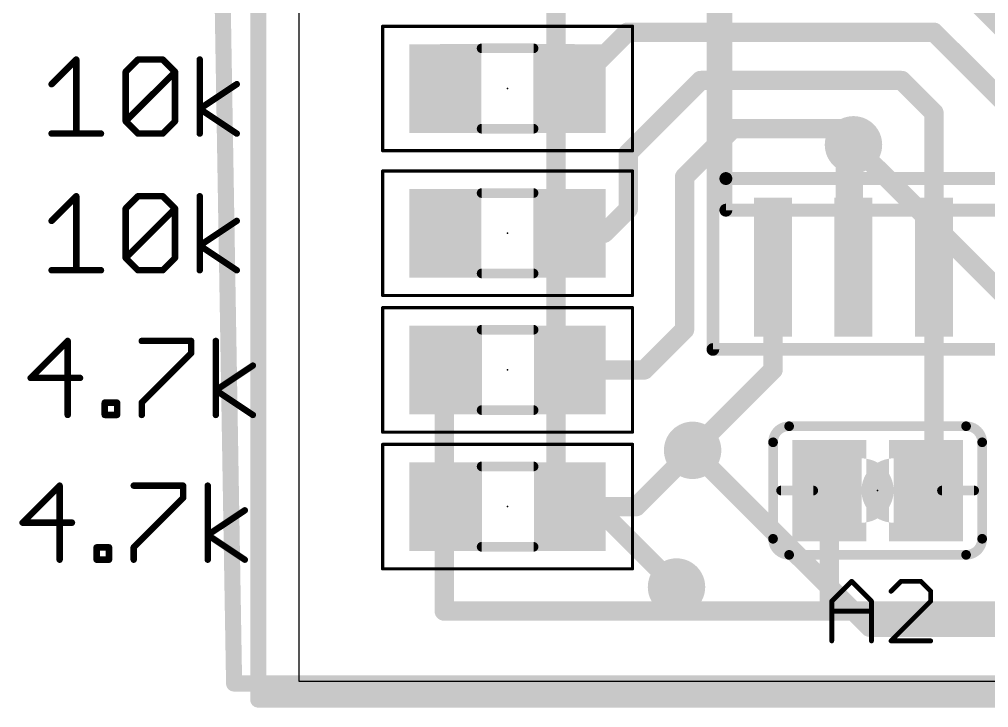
# Model space of a CAD drawing. Extents: x -4.4 to 50.7, y -2.2 to 26.3.
# Drawn here: x -4.41 to 10.9, y -0.38 to 10.49 of the extents above; entities that cross this region are included whole.
import ezdxf

# ---------------------------------------------------------------- set-up
doc = ezdxf.new("R2010")
doc.units = 0
for name, color, linetype in [('1', 12, 'CONTINUOUS'), ('16', 132, 'CONTINUOUS'), ('18', 110, 'CONTINUOUS'), ('20', 53, 'CONTINUOUS'), ('21', 253, 'CONTINUOUS'), ('23', 53, 'CONTINUOUS'), ('27', 253, 'CONTINUOUS'), ('39', 12, 'CONTINUOUS'), ('51', 253, 'CONTINUOUS')]:
    doc.layers.add(name, color=color, linetype=linetype)

# ---------------------------------------------------------------- blocks, each defined once
blk = doc.blocks.new('RECT')
blk.add_solid([(-0.5, -0.5), (0.5, -0.5), (-0.5, 0.5), (0.5, 0.5)])
blk = doc.blocks.new('ROUNDV')
at = {"const_width": 0.5}
blk.add_lwpolyline([(0, -0.25, 1), (0, 0.25, 1), (0, -0.25)], format="xyb", dxfattribs=at)

msp = doc.modelspace()

# ---------------------------------------------------------------- linework, layer by layer
at = {"layer": '1'}
for points, const_width in [([(-1.397, 22.733), (-1.016, 0)], 0.254), ([(9.906, 11.557), (12.573, 8.89)], 0.3048), ([(4.302, 9.398), (5.191, 10.287)], 0.3048), ([(5.191, 10.287), (10.033, 10.287)], 0.3048), ([(10.033, 10.287), (11.303, 9.017)], 0.3048), ([(5.207, 8.382), (6.35, 9.525)], 0.3048), ([(6.35, 9.525), (9.525, 9.525)], 0.3048), ([(9.525, 9.525), (10.033, 9.017)], 0.3048), ([(2.302, 9.398), (2.286, 9.398)], 0.3048), ([(10.033, 9.017), (10.033, 6.731)], 0.3048), ([(6.096, 8.001), (6.858, 8.763)], 0.3048), ([(6.858, 8.763), (8.636, 8.763)], 0.3048), ([(8.636, 8.763), (8.636, 6.477)], 0.3048), ([(8.763, 6.576), (8.763, 8.509)], 0.3048), ([(5.207, 7.493), (5.207, 8.382)], 0.3048), ([(6.096, 5.588), (6.096, 8.001)], 0.3048), ([(4.826, 7.112), (5.207, 7.493)], 0.3048), ([(4.302, 7.112), (4.826, 7.112)], 0.3048), ([(7.493, 6.576), (7.493, 6.604)], 0.3048), ([(10.033, 6.731), (10.16, 6.604)], 0.3048), ([(10.033, 6.731), (10.033, 6.576)], 0.3048), ([(10.033, 6.731), (10.033, 3.175)], 0.3048), ([(10.16, 6.604), (10.132, 6.576)], 0.3048), ([(7.493, 4.953), (7.493, 6.576)], 0.3048), ([(8.636, 6.477), (8.735, 6.576)], 0.3048), ([(8.735, 6.576), (8.763, 6.576)], 0.3048), ([(10.033, 6.576), (10.132, 6.576)], 0.3048), ([(5.461, 4.953), (6.096, 5.588)], 0.3048), ([(2.302, 5.08), (2.302, 4.953)], 0.3048), ([(2.302, 2.794), (2.302, 5.08)], 0.3048), ([(2.302, 5.08), (2.413, 5.08)], 0.3048), ([(4.302, 4.953), (5.461, 4.953)], 0.3048), ([(6.223, 3.683), (7.493, 4.953)], 0.3048), ([(5.334, 2.794), (6.223, 3.683)], 0.3048), ([(10.033, 3.175), (9.906, 3.048)], 0.3048), ([(8.382, 1.143), (8.382, 3.048)], 0.3048), ([(2.302, 1.143), (2.302, 2.794)], 0.3048), ([(4.302, 2.794), (5.334, 2.794)], 0.3048), ([(5.969, 1.143), (5.969, 1.524)], 0.3048), ([(2.302, 1.143), (5.588, 1.143)], 0.3048), ([(5.588, 1.143), (8.382, 1.143)], 0.3048), ([(5.588, 1.143), (5.969, 1.143)], 0.3048), ([(8.382, 1.143), (13.97, 1.143)], 0.3048), ([(-1.016, 0), (50.546, 0)], 0.254)]:
    msp.add_lwpolyline(points, dxfattribs=dict(at, const_width=const_width))
for points, const_width in [([(5.191, 10.3632, 1), (5.191, 10.2108)], 0.1524), ([(5.2449, 10.2331, 1), (5.1371, 10.3409)], 0.1524), ([(10.0869, 10.3409, 1), (9.9791, 10.2331)], 0.1524), ([(10.033, 10.2108, 1), (10.033, 10.3632)], 0.1524), ([(6.35, 9.6012, 1), (6.35, 9.4488)], 0.1524), ([(6.4039, 9.4711, 1), (6.2961, 9.5789)], 0.1524), ([(9.5789, 9.5789, 1), (9.4711, 9.4711)], 0.1524), ([(9.525, 9.4488, 1), (9.525, 9.6012)], 0.1524), ([(2.286, 9.4742, 1), (2.286, 9.3218)], 0.1524), ([(2.302, 9.3218, 1), (2.302, 9.4742)], 0.1524), ([(4.2481, 9.4519, 1), (4.3559, 9.3441)], 0.1524), ([(10.1092, 9.017, 1), (9.9568, 9.017)], 0.1524), ([(9.9791, 8.9631, 1), (10.0869, 9.0709)], 0.1524), ([(6.858, 8.8392, 1), (6.858, 8.6868)], 0.1524), ([(6.9119, 8.7091, 1), (6.8041, 8.8169)], 0.1524), ([(8.7122, 8.763, 1), (8.5598, 8.763)], 0.1524), ([(8.636, 8.6868, 1), (8.636, 8.8392)], 0.1524), ([(8.8392, 8.509, 1), (8.6868, 8.509)], 0.1524), ([(5.2832, 8.382, 1), (5.1308, 8.382)], 0.1524), ([(5.1531, 8.4359, 1), (5.2609, 8.3281)], 0.1524), ([(6.1722, 8.001, 1), (6.0198, 8.001)], 0.1524), ([(6.0421, 8.0549, 1), (6.1499, 7.9471)], 0.1524), ([(5.1308, 7.493, 1), (5.2832, 7.493)], 0.1524), ([(5.2609, 7.4391, 1), (5.1531, 7.5469)], 0.1524), ([(4.302, 7.1882, 1), (4.302, 7.0358)], 0.1524), ([(4.7721, 7.1659, 1), (4.8799, 7.0581)], 0.1524), ([(4.826, 7.0358, 1), (4.826, 7.1882)], 0.1524), ([(7.5692, 6.604, 1), (7.4168, 6.604)], 0.1524), ([(10.0869, 6.7849, 1), (9.9791, 6.6771)], 0.1524), ([(10.1092, 6.731, 1), (9.9568, 6.731)], 0.1524), ([(10.1092, 6.731, 1), (9.9568, 6.731)], 0.1524), ([(9.9568, 6.731, 1), (10.1092, 6.731)], 0.1524), ([(10.2139, 6.5501, 1), (10.1061, 6.6579)], 0.1524), ([(10.1061, 6.5501, 1), (10.2139, 6.6579)], 0.1524), ([(7.5692, 6.576, 1), (7.4168, 6.576)], 0.1524), ([(7.4168, 6.576, 1), (7.5692, 6.576)], 0.1524), ([(8.5821, 6.5309, 1), (8.6899, 6.4231)], 0.1524), ([(8.735, 6.6522, 1), (8.735, 6.4998)], 0.1524), ([(8.7889, 6.5221, 1), (8.6811, 6.6299)], 0.1524), ([(8.6868, 6.576, 1), (8.8392, 6.576)], 0.1524), ([(8.763, 6.4998, 1), (8.763, 6.6522)], 0.1524), ([(10.033, 6.6522, 1), (10.033, 6.4998)], 0.1524), ([(9.9568, 6.576, 1), (10.1092, 6.576)], 0.1524), ([(10.0781, 6.6299, 1), (10.1859, 6.5221)], 0.1524), ([(10.132, 6.4998, 1), (10.132, 6.6522)], 0.1524), ([(8.5598, 6.477, 1), (8.7122, 6.477)], 0.1524), ([(6.0198, 5.588, 1), (6.1722, 5.588)], 0.1524), ([(6.1499, 5.5341, 1), (6.0421, 5.6419)], 0.1524), ([(2.3782, 5.08, 1), (2.2258, 5.08)], 0.1524), ([(2.3782, 5.08, 1), (2.2258, 5.08)], 0.1524), ([(2.302, 5.1562, 1), (2.302, 5.0038)], 0.1524), ([(2.413, 5.0038, 1), (2.413, 5.1562)], 0.1524), ([(4.302, 5.0292, 1), (4.302, 4.8768)], 0.1524), ([(5.4071, 5.0069, 1), (5.5149, 4.8991)], 0.1524), ([(5.461, 4.8768, 1), (5.461, 5.0292)], 0.1524), ([(7.5469, 4.8991, 1), (7.4391, 5.0069)], 0.1524), ([(2.2258, 4.953, 1), (2.3782, 4.953)], 0.1524), ([(7.4168, 4.953, 1), (7.5692, 4.953)], 0.1524), ([(6.2769, 3.6291, 1), (6.1691, 3.7369)], 0.1524), ([(6.1691, 3.7369, 1), (6.2769, 3.6291)], 0.1524), ([(9.9568, 3.175, 1), (10.1092, 3.175)], 0.1524), ([(10.0869, 3.1211, 1), (9.9791, 3.2289)], 0.1524), ([(8.4582, 3.048, 1), (8.3058, 3.048)], 0.1524), ([(9.8521, 3.1019, 1), (9.9599, 2.9941)], 0.1524), ([(2.3782, 2.794, 1), (2.2258, 2.794)], 0.1524), ([(4.302, 2.8702, 1), (4.302, 2.7178)], 0.1524), ([(5.2801, 2.8479, 1), (5.3879, 2.7401)], 0.1524), ([(5.334, 2.7178, 1), (5.334, 2.8702)], 0.1524), ([(2.2258, 2.794, 1), (2.3782, 2.794)], 0.1524), ([(6.0452, 1.524, 1), (5.8928, 1.524)], 0.1524), ([(2.302, 1.2192, 1), (2.302, 1.0668)], 0.1524), ([(5.588, 1.2192, 1), (5.588, 1.0668)], 0.1524), ([(5.588, 1.2192, 1), (5.588, 1.0668)], 0.1524), ([(5.588, 1.0668, 1), (5.588, 1.2192)], 0.1524), ([(5.969, 1.0668, 1), (5.969, 1.2192)], 0.1524), ([(8.382, 1.2192, 1), (8.382, 1.0668)], 0.1524), ([(8.382, 1.0668, 1), (8.382, 1.2192)], 0.1524), ([(2.2258, 1.143, 1), (2.3782, 1.143)], 0.1524), ([(5.8928, 1.143, 1), (6.0452, 1.143)], 0.1524), ([(8.3058, 1.143, 1), (8.4582, 1.143)], 0.1524), ([(-1.016, 0.0635, 1), (-1.016, -0.0635)], 0.127), ([(-1.0795, -0.0011, 1), (-0.9525, 0.0011)], 0.127)]:
    msp.add_lwpolyline(points, format="xyb", dxfattribs=dict(at, const_width=const_width))
at = {"layer": '16'}
for points, const_width in [([(-0.635, 22.606), (-0.635, -0.254)], 0.254), ([(4.064, 3.429), (4.064, 15.367)], 0.3048), ([(8.763, 8.509), (15.494, 1.778)], 0.3048), ([(6.223, 3.683), (9.017, 0.889)], 0.3048), ([(5.969, 1.524), (4.064, 3.429)], 0.3048), ([(9.017, 0.889), (37.973, 0.889)], 0.3048), ([(-0.635, -0.254), (50.292, -0.254)], 0.254)]:
    msp.add_lwpolyline(points, dxfattribs=dict(at, const_width=const_width))
for points, const_width in [([(8.8169, 8.5629, 1), (8.7091, 8.4551)], 0.1524), ([(6.2769, 3.7369, 1), (6.1691, 3.6291)], 0.1524), ([(4.1179, 3.4829, 1), (4.0101, 3.3751)], 0.1524), ([(3.9878, 3.429, 1), (4.1402, 3.429)], 0.1524), ([(5.9151, 1.4701, 1), (6.0229, 1.5779)], 0.1524), ([(9.017, 0.9652, 1), (9.017, 0.8128)], 0.1524), ([(8.9631, 0.8351, 1), (9.0709, 0.9429)], 0.1524), ([(-0.635, -0.1905, 1), (-0.635, -0.3175)], 0.127), ([(-0.6985, -0.254, 1), (-0.5715, -0.254)], 0.127)]:
    msp.add_lwpolyline(points, format="xyb", dxfattribs=dict(at, const_width=const_width))
at = {"layer": '20'}
for p, q in [((0.005, 22.314), (0.005, 0.038)), ((0.005, 0.038), (50.15, 0.038))]:
    msp.add_line(p, q, dxfattribs=at)
at = {"layer": '21'}
for points, const_width in [([(7.747, 4.064, 0.4142), (7.493, 3.81)], 0.1524), ([(7.747, 4.1021, 1), (7.747, 4.0259)], 0.0762), ([(7.747, 4.0259, 1), (7.747, 4.1021)], 0.0762), ([(10.795, 3.81, 0.4142), (10.541, 4.064)], 0.1524), ([(10.541, 4.1021, 1), (10.541, 4.0259)], 0.0762), ([(10.541, 4.0259, 1), (10.541, 4.1021)], 0.0762), ([(7.5311, 3.81, 1), (7.4549, 3.81)], 0.0762), ([(7.4549, 3.81, 1), (7.5311, 3.81)], 0.0762), ([(10.8331, 3.81, 1), (10.7569, 3.81)], 0.0762), ([(10.7569, 3.81, 1), (10.8331, 3.81)], 0.0762), ([(7.493, 2.286, 0.4142), (7.747, 2.032)], 0.1524), ([(7.5311, 2.286, 1), (7.4549, 2.286)], 0.0762), ([(7.4549, 2.286, 1), (7.5311, 2.286)], 0.0762), ([(10.541, 2.032, 0.4142), (10.795, 2.286)], 0.1524), ([(10.8331, 2.286, 1), (10.7569, 2.286)], 0.0762), ([(10.7569, 2.286, 1), (10.8331, 2.286)], 0.0762), ([(7.747, 2.0701, 1), (7.747, 1.9939)], 0.0762), ([(7.747, 1.9939, 1), (7.747, 2.0701)], 0.0762), ([(10.541, 2.0701, 1), (10.541, 1.9939)], 0.0762), ([(10.541, 1.9939, 1), (10.541, 2.0701)], 0.0762), ([(8.7471, 1.6272, 1), (8.7202, 1.6002)], 0.0381), ([(8.7471, 1.6002, 1), (8.7202, 1.6272)], 0.0381), ([(9.5124, 1.6328, 1), (9.5124, 1.5947)], 0.0381), ([(9.5259, 1.6002, 1), (9.4989, 1.6272)], 0.0381), ([(9.8394, 1.6272, 1), (9.8124, 1.6002)], 0.0381), ([(9.8259, 1.5947, 1), (9.8259, 1.6328)], 0.0381), ([(9.3421, 1.4704, 1), (9.3691, 1.4435)], 0.0381), ([(10.0017, 1.4569, 1), (9.9636, 1.4569)], 0.0381), ([(9.9692, 1.4435, 1), (9.9962, 1.4704)], 0.0381), ([(8.4391, 1.3002, 1), (8.401, 1.3002)], 0.0381), ([(8.4066, 1.3136, 1), (8.4336, 1.2867)], 0.0381), ([(9.0662, 1.3002, 1), (9.0281, 1.3002)], 0.0381), ([(9.0337, 1.2867, 1), (9.0606, 1.3136)], 0.0381), ([(9.9636, 1.3002, 1), (10.0017, 1.3002)], 0.0381), ([(9.9962, 1.2867, 1), (9.9692, 1.3136)], 0.0381), ([(8.4201, 1.1624, 1), (8.4201, 1.1243)], 0.0381), ([(9.0472, 1.1243, 1), (9.0472, 1.1624)], 0.0381), ([(8.401, 0.6731, 1), (8.4391, 0.6731)], 0.0381), ([(9.0281, 0.6731, 1), (9.0662, 0.6731)], 0.0381), ([(9.3556, 0.6922, 1), (9.3556, 0.6541)], 0.0381), ([(9.3421, 0.6866, 1), (9.3691, 0.6596)], 0.0381), ([(9.9827, 0.6541, 1), (9.9827, 0.6922)], 0.0381)]:
    msp.add_lwpolyline(points, format="xyb", dxfattribs=dict(at, const_width=const_width))
for points, const_width in [([(7.747, 4.064), (10.541, 4.064)], 0.1524), ([(7.493, 2.286), (7.493, 3.81)], 0.1524), ([(10.795, 2.286), (10.795, 3.81)], 0.1524), ([(10.541, 2.032), (7.747, 2.032)], 0.1524), ([(8.4201, 1.3002), (8.7336, 1.6137)], 0.0762), ([(8.7336, 1.6137), (9.0472, 1.3002)], 0.0762), ([(9.5124, 1.6137), (9.3556, 1.4569)], 0.0762), ([(9.8259, 1.6137), (9.5124, 1.6137)], 0.0762), ([(9.9827, 1.4569), (9.8259, 1.6137)], 0.0762), ([(9.9827, 1.3002), (9.9827, 1.4569)], 0.0762), ([(8.4201, 0.6731), (8.4201, 1.3002)], 0.0762), ([(9.0472, 1.3002), (9.0472, 0.6731)], 0.0762), ([(9.3556, 0.6731), (9.9827, 1.3002)], 0.0762), ([(8.4201, 1.1434), (9.0472, 1.1434)], 0.0762), ([(9.9827, 0.6731), (9.3556, 0.6731)], 0.0762)]:
    msp.add_lwpolyline(points, dxfattribs=dict(at, const_width=const_width))
at = {"layer": '23'}
for p in [(3.302, 9.398), (3.302, 7.112), (3.302, 4.953), (9.144, 3.048), (3.302, 2.794)]:
    msp.add_point(p, dxfattribs=at)
at = {"layer": '27', "const_width": 0.1016}
for points in [[(-3.8975, 9.4664), (-3.5077, 9.8562)], [(-3.5077, 9.8562), (-3.5077, 8.6868)], [(-2.7281, 9.6613), (-2.5332, 9.8562)], [(-2.5332, 9.8562), (-2.1434, 9.8562)], [(-2.1434, 9.8562), (-1.9485, 9.6613)], [(-1.5587, 8.6868), (-1.5587, 9.8562)], [(-2.7281, 8.8817), (-2.7281, 9.6613)], [(-2.7281, 8.8817), (-1.9485, 9.6613)], [(-1.9485, 9.6613), (-1.9485, 8.8817)], [(-1.5587, 9.0766), (-0.974, 9.4664)], [(-0.974, 8.6868), (-1.5587, 9.0766)], [(-2.5332, 8.6868), (-2.7281, 8.8817)], [(-1.9485, 8.8817), (-2.1434, 8.6868)], [(-3.8975, 8.6868), (-3.1179, 8.6868)], [(-2.1434, 8.6868), (-2.5332, 8.6868)], [(-3.8975, 7.3074), (-3.5077, 7.6972)], [(-3.5077, 7.6972), (-3.5077, 6.5278)], [(-2.7281, 7.5023), (-2.5332, 7.6972)], [(-2.5332, 7.6972), (-2.1434, 7.6972)], [(-2.1434, 7.6972), (-1.9485, 7.5023)], [(-1.5587, 6.5278), (-1.5587, 7.6972)], [(-2.7281, 6.7227), (-2.7281, 7.5023)], [(-2.7281, 6.7227), (-1.9485, 7.5023)], [(-1.9485, 7.5023), (-1.9485, 6.7227)], [(-1.5587, 6.9176), (-0.974, 7.3074)], [(-0.974, 6.5278), (-1.5587, 6.9176)], [(-2.5332, 6.5278), (-2.7281, 6.7227)], [(-1.9485, 6.7227), (-2.1434, 6.5278)], [(-3.8975, 6.5278), (-3.1179, 6.5278)], [(-2.1434, 6.5278), (-2.5332, 6.5278)], [(-3.6435, 5.4112), (-4.2282, 4.8265)], [(-3.6435, 4.2418), (-3.6435, 5.4112)], [(-2.4741, 5.4112), (-1.6945, 5.4112)], [(-1.6945, 5.4112), (-1.6945, 5.2163)], [(-1.3047, 4.2418), (-1.3047, 5.4112)], [(-1.6945, 5.2163), (-2.4741, 4.4367)], [(-1.3047, 4.6316), (-0.72, 5.0214)], [(-4.2282, 4.8265), (-3.4486, 4.8265)], [(-0.72, 4.2418), (-1.3047, 4.6316)], [(-3.0588, 4.2418), (-3.0588, 4.4367)], [(-3.0588, 4.4367), (-2.8639, 4.4367)], [(-2.8639, 4.4367), (-2.8639, 4.2418)], [(-2.4741, 4.4367), (-2.4741, 4.2418)], [(-2.8639, 4.2418), (-3.0588, 4.2418)], [(-3.7705, 3.1252), (-4.3552, 2.5405)], [(-3.7705, 1.9558), (-3.7705, 3.1252)], [(-2.6011, 3.1252), (-1.8215, 3.1252)], [(-1.8215, 3.1252), (-1.8215, 2.9303)], [(-1.4317, 1.9558), (-1.4317, 3.1252)], [(-1.8215, 2.9303), (-2.6011, 2.1507)], [(-1.4317, 2.3456), (-0.847, 2.7354)], [(-4.3552, 2.5405), (-3.5756, 2.5405)], [(-0.847, 1.9558), (-1.4317, 2.3456)], [(-3.1858, 1.9558), (-3.1858, 2.1507)], [(-3.1858, 2.1507), (-2.9909, 2.1507)], [(-2.9909, 2.1507), (-2.9909, 1.9558)], [(-2.6011, 2.1507), (-2.6011, 1.9558)], [(-2.9909, 1.9558), (-3.1858, 1.9558)]]:
    msp.add_lwpolyline(points, dxfattribs=at)
at = {"layer": '27', "const_width": 0.0508}
for points in [[(-3.4823, 9.8562, 1), (-3.5331, 9.8562)], [(-3.4897, 9.8382, 1), (-3.5257, 9.8742)], [(-2.5332, 9.8816, 1), (-2.5332, 9.8308)], [(-2.5152, 9.8382, 1), (-2.5512, 9.8742)], [(-2.1254, 9.8742, 1), (-2.1614, 9.8382)], [(-2.1434, 9.8308, 1), (-2.1434, 9.8816)], [(-1.5333, 9.8562, 1), (-1.5841, 9.8562)], [(-2.7461, 9.6793, 1), (-2.7101, 9.6433)], [(-2.7027, 9.6613, 1), (-2.7535, 9.6613)], [(-1.9231, 9.6613, 1), (-1.9739, 9.6613)], [(-1.9305, 9.6433, 1), (-1.9665, 9.6793)], [(-1.9665, 9.6433, 1), (-1.9305, 9.6793)], [(-3.9155, 9.4844, 1), (-3.8795, 9.4484)], [(-0.9599, 9.4453, 1), (-0.9881, 9.4875)], [(-1.5446, 9.0977, 1), (-1.5728, 9.0555)], [(-1.5728, 9.0977, 1), (-1.5446, 9.0555)], [(-2.7101, 8.8997, 1), (-2.7461, 8.8637)], [(-2.7461, 8.8997, 1), (-2.7101, 8.8637)], [(-2.7535, 8.8817, 1), (-2.7027, 8.8817)], [(-1.9739, 8.8817, 1), (-1.9231, 8.8817)], [(-1.9305, 8.8637, 1), (-1.9665, 8.8997)], [(-3.8975, 8.7122, 1), (-3.8975, 8.6614)], [(-3.1179, 8.6614, 1), (-3.1179, 8.7122)], [(-2.5332, 8.7122, 1), (-2.5332, 8.6614)], [(-2.5512, 8.6688, 1), (-2.5152, 8.7048)], [(-2.1614, 8.7048, 1), (-2.1254, 8.6688)], [(-2.1434, 8.6614, 1), (-2.1434, 8.7122)], [(-0.9881, 8.6657, 1), (-0.9599, 8.7079)], [(-3.5331, 8.6868, 1), (-3.4823, 8.6868)], [(-1.5841, 8.6868, 1), (-1.5333, 8.6868)], [(-3.4823, 7.6972, 1), (-3.5331, 7.6972)], [(-3.4897, 7.6792, 1), (-3.5257, 7.7152)], [(-2.5332, 7.7226, 1), (-2.5332, 7.6718)], [(-2.5152, 7.6792, 1), (-2.5512, 7.7152)], [(-2.1254, 7.7152, 1), (-2.1614, 7.6792)], [(-2.1434, 7.6718, 1), (-2.1434, 7.7226)], [(-1.5333, 7.6972, 1), (-1.5841, 7.6972)], [(-2.7461, 7.5203, 1), (-2.7101, 7.4843)], [(-2.7027, 7.5023, 1), (-2.7535, 7.5023)], [(-1.9231, 7.5023, 1), (-1.9739, 7.5023)], [(-1.9305, 7.4843, 1), (-1.9665, 7.5203)], [(-1.9665, 7.4843, 1), (-1.9305, 7.5203)], [(-3.9155, 7.3254, 1), (-3.8795, 7.2894)], [(-0.9599, 7.2863, 1), (-0.9881, 7.3285)], [(-1.5446, 6.9387, 1), (-1.5728, 6.8965)], [(-1.5728, 6.9387, 1), (-1.5446, 6.8965)], [(-2.7101, 6.7407, 1), (-2.7461, 6.7047)], [(-2.7461, 6.7407, 1), (-2.7101, 6.7047)], [(-2.7535, 6.7227, 1), (-2.7027, 6.7227)], [(-1.9739, 6.7227, 1), (-1.9231, 6.7227)], [(-1.9305, 6.7047, 1), (-1.9665, 6.7407)], [(-3.8975, 6.5532, 1), (-3.8975, 6.5024)], [(-3.5331, 6.5278, 1), (-3.4823, 6.5278)], [(-3.1179, 6.5024, 1), (-3.1179, 6.5532)], [(-2.5332, 6.5532, 1), (-2.5332, 6.5024)], [(-2.5512, 6.5098, 1), (-2.5152, 6.5458)], [(-2.1614, 6.5458, 1), (-2.1254, 6.5098)], [(-2.1434, 6.5024, 1), (-2.1434, 6.5532)], [(-1.5841, 6.5278, 1), (-1.5333, 6.5278)], [(-0.9881, 6.5067, 1), (-0.9599, 6.5489)], [(-3.6181, 5.4112, 1), (-3.6689, 5.4112)], [(-3.6255, 5.3932, 1), (-3.6615, 5.4292)], [(-2.4741, 5.4366, 1), (-2.4741, 5.3858)], [(-1.6691, 5.4112, 1), (-1.7199, 5.4112)], [(-1.6945, 5.3858, 1), (-1.6945, 5.4366)], [(-1.2793, 5.4112, 1), (-1.3301, 5.4112)], [(-1.7199, 5.2163, 1), (-1.6691, 5.2163)], [(-1.6765, 5.1983, 1), (-1.7125, 5.2343)], [(-0.7059, 5.0003, 1), (-0.7341, 5.0425)], [(-4.2462, 4.8445, 1), (-4.2102, 4.8085)], [(-4.2282, 4.8519, 1), (-4.2282, 4.8011)], [(-3.4486, 4.8011, 1), (-3.4486, 4.8519)], [(-1.2906, 4.6527, 1), (-1.3188, 4.6105)], [(-1.3188, 4.6527, 1), (-1.2906, 4.6105)], [(-3.0334, 4.4367, 1), (-3.0842, 4.4367)], [(-3.0588, 4.4621, 1), (-3.0588, 4.4113)], [(-2.8385, 4.4367, 1), (-2.8893, 4.4367)], [(-2.8639, 4.4113, 1), (-2.8639, 4.4621)], [(-2.4921, 4.4547, 1), (-2.4561, 4.4187)], [(-2.4487, 4.4367, 1), (-2.4995, 4.4367)], [(-3.0588, 4.2672, 1), (-3.0588, 4.2164)], [(-2.8639, 4.2164, 1), (-2.8639, 4.2672)], [(-0.7341, 4.2207, 1), (-0.7059, 4.2629)], [(-3.6689, 4.2418, 1), (-3.6181, 4.2418)], [(-3.0842, 4.2418, 1), (-3.0334, 4.2418)], [(-2.8893, 4.2418, 1), (-2.8385, 4.2418)], [(-2.4995, 4.2418, 1), (-2.4487, 4.2418)], [(-1.3301, 4.2418, 1), (-1.2793, 4.2418)], [(-3.7451, 3.1252, 1), (-3.7959, 3.1252)], [(-3.7525, 3.1072, 1), (-3.7885, 3.1432)], [(-2.6011, 3.1506, 1), (-2.6011, 3.0998)], [(-1.7961, 3.1252, 1), (-1.8469, 3.1252)], [(-1.8215, 3.0998, 1), (-1.8215, 3.1506)], [(-1.4063, 3.1252, 1), (-1.4571, 3.1252)], [(-1.8469, 2.9303, 1), (-1.7961, 2.9303)], [(-1.8035, 2.9123, 1), (-1.8395, 2.9483)], [(-0.8329, 2.7143, 1), (-0.8611, 2.7565)], [(-4.3732, 2.5585, 1), (-4.3372, 2.5225)], [(-4.3552, 2.5659, 1), (-4.3552, 2.5151)], [(-3.5756, 2.5151, 1), (-3.5756, 2.5659)], [(-1.4176, 2.3667, 1), (-1.4458, 2.3245)], [(-1.4458, 2.3667, 1), (-1.4176, 2.3245)], [(-3.1604, 2.1507, 1), (-3.2112, 2.1507)], [(-3.1858, 2.1761, 1), (-3.1858, 2.1253)], [(-2.9655, 2.1507, 1), (-3.0163, 2.1507)], [(-2.9909, 2.1253, 1), (-2.9909, 2.1761)], [(-2.6191, 2.1687, 1), (-2.5831, 2.1327)], [(-2.5757, 2.1507, 1), (-2.6265, 2.1507)], [(-3.1858, 1.9812, 1), (-3.1858, 1.9304)], [(-2.9909, 1.9304, 1), (-2.9909, 1.9812)], [(-0.8611, 1.9347, 1), (-0.8329, 1.9769)], [(-3.7959, 1.9558, 1), (-3.7451, 1.9558)], [(-3.2112, 1.9558, 1), (-3.1604, 1.9558)], [(-3.0163, 1.9558, 1), (-2.9655, 1.9558)], [(-2.6265, 1.9558, 1), (-2.5757, 1.9558)], [(-1.4571, 1.9558, 1), (-1.4063, 1.9558)]]:
    msp.add_lwpolyline(points, format="xyb", dxfattribs=at)
at = {"layer": '39'}
for points, const_width in [([(6.543, 5.276), (6.543, 17.076)], 0.1998), ([(1.329, 10.381), (5.275, 10.381)], 0.0508), ([(1.329, 8.415), (1.329, 10.381)], 0.0508), ([(5.275, 10.381), (5.275, 8.415)], 0.0508), ([(5.275, 8.415), (1.329, 8.415)], 0.0508), ([(1.329, 8.095), (5.275, 8.095)], 0.0508), ([(1.329, 6.129), (1.329, 8.095)], 0.0508), ([(5.275, 8.095), (5.275, 6.129)], 0.0508), ([(5.275, 6.129), (1.329, 6.129)], 0.0508), ([(1.329, 3.97), (1.329, 5.936)], 0.0508), ([(1.329, 5.936), (5.275, 5.936)], 0.0508), ([(5.275, 5.936), (5.275, 3.97)], 0.0508), ([(18.633, 5.276), (6.543, 5.276)], 0.1998), ([(5.275, 3.97), (1.329, 3.97)], 0.0508), ([(1.329, 1.811), (1.329, 3.777)], 0.0508), ([(1.329, 3.777), (5.275, 3.777)], 0.0508), ([(5.275, 3.777), (5.275, 1.811)], 0.0508), ([(5.275, 1.811), (1.329, 1.811)], 0.0508)]:
    msp.add_lwpolyline(points, dxfattribs=dict(at, const_width=const_width))
for points, const_width in [([(1.329, 10.3937, 1), (1.329, 10.3683)], 0.0254), ([(1.3417, 10.381, 1), (1.3163, 10.381)], 0.0254), ([(5.2877, 10.381, 1), (5.2623, 10.381)], 0.0254), ([(5.275, 10.3683, 1), (5.275, 10.3937)], 0.0254), ([(1.329, 8.4277, 1), (1.329, 8.4023)], 0.0254), ([(1.3163, 8.415, 1), (1.3417, 8.415)], 0.0254), ([(5.2623, 8.415, 1), (5.2877, 8.415)], 0.0254), ([(5.275, 8.4023, 1), (5.275, 8.4277)], 0.0254), ([(1.329, 8.1077, 1), (1.329, 8.0823)], 0.0254), ([(1.3417, 8.095, 1), (1.3163, 8.095)], 0.0254), ([(5.2877, 8.095, 1), (5.2623, 8.095)], 0.0254), ([(5.275, 8.0823, 1), (5.275, 8.1077)], 0.0254), ([(1.329, 6.1417, 1), (1.329, 6.1163)], 0.0254), ([(1.3163, 6.129, 1), (1.3417, 6.129)], 0.0254), ([(5.2623, 6.129, 1), (5.2877, 6.129)], 0.0254), ([(5.275, 6.1163, 1), (5.275, 6.1417)], 0.0254), ([(1.3417, 5.936, 1), (1.3163, 5.936)], 0.0254), ([(1.329, 5.9487, 1), (1.329, 5.9233)], 0.0254), ([(5.2877, 5.936, 1), (5.2623, 5.936)], 0.0254), ([(5.275, 5.9233, 1), (5.275, 5.9487)], 0.0254), ([(6.543, 5.326, 1), (6.543, 5.2261)], 0.0999), ([(6.4931, 5.276, 1), (6.593, 5.276)], 0.0999), ([(1.329, 3.9827, 1), (1.329, 3.9573)], 0.0254), ([(1.3163, 3.97, 1), (1.3417, 3.97)], 0.0254), ([(5.2623, 3.97, 1), (5.2877, 3.97)], 0.0254), ([(5.275, 3.9573, 1), (5.275, 3.9827)], 0.0254), ([(1.3417, 3.777, 1), (1.3163, 3.777)], 0.0254), ([(1.329, 3.7897, 1), (1.329, 3.7643)], 0.0254), ([(5.2877, 3.777, 1), (5.2623, 3.777)], 0.0254), ([(5.275, 3.7643, 1), (5.275, 3.7897)], 0.0254), ([(1.329, 1.8237, 1), (1.329, 1.7983)], 0.0254), ([(5.275, 1.7983, 1), (5.275, 1.8237)], 0.0254), ([(1.3163, 1.811, 1), (1.3417, 1.811)], 0.0254), ([(5.2623, 1.811, 1), (5.2877, 1.811)], 0.0254)]:
    msp.add_lwpolyline(points, format="xyb", dxfattribs=dict(at, const_width=const_width))
at = {"layer": '51'}
for points, const_width in [([(6.748, 7.976), (6.748, 14.876)], 0.2032), ([(2.892, 10.033), (3.712, 10.033)], 0.1524), ([(2.892, 8.763), (3.712, 8.763)], 0.1524), ([(6.748, 7.476), (6.748, 7.976)], 0.2032), ([(18.428, 7.976), (6.748, 7.976)], 0.2032), ([(2.892, 7.747), (3.712, 7.747)], 0.1524), ([(18.428, 7.476), (6.748, 7.476)], 0.2032), ([(2.892, 6.477), (3.712, 6.477)], 0.1524), ([(3.712, 5.588), (2.892, 5.588)], 0.1524), ([(3.712, 4.318), (2.892, 4.318)], 0.1524), ([(3.712, 3.429), (2.892, 3.429)], 0.1524), ([(8.128, 3.048), (7.62, 3.048)], 0.1524), ([(10.16, 3.048), (10.668, 3.048)], 0.1524), ([(3.712, 2.159), (2.892, 2.159)], 0.1524)]:
    msp.add_lwpolyline(points, dxfattribs=dict(at, const_width=const_width))
for points, const_width in [([(2.892, 10.0711, 1), (2.892, 9.9949)], 0.0762), ([(3.712, 9.9949, 1), (3.712, 10.0711)], 0.0762), ([(2.892, 8.8011, 1), (2.892, 8.7249)], 0.0762), ([(3.712, 8.7249, 1), (3.712, 8.8011)], 0.0762), ([(6.7988, 7.976, 1), (6.6972, 7.976)], 0.1016), ([(6.748, 8.0268, 1), (6.748, 7.9252)], 0.1016), ([(6.6972, 7.976, 1), (6.7988, 7.976)], 0.1016), ([(2.892, 7.7851, 1), (2.892, 7.7089)], 0.0762), ([(3.712, 7.7089, 1), (3.712, 7.7851)], 0.0762), ([(6.748, 7.5268, 1), (6.748, 7.4252)], 0.1016), ([(6.6972, 7.476, 1), (6.7988, 7.476)], 0.1016), ([(2.892, 6.5151, 1), (2.892, 6.4389)], 0.0762), ([(3.712, 6.4389, 1), (3.712, 6.5151)], 0.0762), ([(2.892, 5.6261, 1), (2.892, 5.5499)], 0.0762), ([(3.712, 5.5499, 1), (3.712, 5.6261)], 0.0762), ([(2.892, 4.3561, 1), (2.892, 4.2799)], 0.0762), ([(3.712, 4.2799, 1), (3.712, 4.3561)], 0.0762), ([(8.89, 3.175, 1), (8.89, 2.921)], 1.27), ([(9.398, 2.921, 1), (9.398, 3.175)], 1.27), ([(2.892, 3.4671, 1), (2.892, 3.3909)], 0.0762), ([(3.712, 3.3909, 1), (3.712, 3.4671)], 0.0762), ([(7.62, 3.0861, 1), (7.62, 3.0099)], 0.0762), ([(8.128, 3.0099, 1), (8.128, 3.0861)], 0.0762), ([(10.16, 3.0861, 1), (10.16, 3.0099)], 0.0762), ([(10.668, 3.0099, 1), (10.668, 3.0861)], 0.0762), ([(2.892, 2.1971, 1), (2.892, 2.1209)], 0.0762), ([(3.712, 2.1209, 1), (3.712, 2.1971)], 0.0762)]:
    msp.add_lwpolyline(points, format="xyb", dxfattribs=dict(at, const_width=const_width))

# ---------------------------------------------------------------- block references
at = {"layer": '1'}
for p, xscale, yscale in [((2.302, 9.398), 1.1, 1.4), ((4.302, 9.398), 1.1, 1.4), ((2.302, 7.112), 1.1, 1.4), ((4.302, 7.112), 1.1, 1.4), ((7.493, 6.576), 0.6, 2.2), ((8.763, 6.576), 0.6, 2.2), ((10.033, 6.576), 0.6, 2.2), ((8.382, 3.048), 1.1684, 1.6002), ((9.906, 3.048), 1.1684, 1.6002)]:
    msp.add_blockref('RECT', p, dxfattribs=dict(at, xscale=xscale, yscale=yscale))
at = {"layer": '1', "xscale": 1.1, "yscale": 1.4, "rotation": 180}
for p in [(2.302, 4.953), (4.302, 4.953), (2.302, 2.794), (4.302, 2.794)]:
    msp.add_blockref('RECT', p, dxfattribs=at)
at = {"layer": '18', "xscale": 0.9064, "yscale": 0.9064}
for p in [(8.763, 8.509), (8.763, 8.509), (6.223, 3.683), (6.223, 3.683), (5.969, 1.524), (5.969, 1.524)]:
    msp.add_blockref('ROUNDV', p, dxfattribs=at)
at = {"layer": '21', "xscale": 0.65, "yscale": 1.4}
for p in [(2.5602, 9.3995), (4.0334, 9.3995), (2.5602, 7.1135), (4.0334, 7.1135)]:
    msp.add_blockref('RECT', p, dxfattribs=at)
at = {"layer": '21', "xscale": 0.65, "yscale": 1.4, "rotation": 180}
for p in [(2.5706, 4.9515), (4.0438, 4.9515), (2.5706, 2.7925), (4.0438, 2.7925)]:
    msp.add_blockref('RECT', p, dxfattribs=at)
at = {"layer": '51', "xscale": 0.4902, "yscale": 1.5199}
for p in [(7.493, 6.616), (8.763, 6.616), (10.033, 6.616)]:
    msp.add_blockref('RECT', p, dxfattribs=at)

doc.saveas('drawing.dxf')
